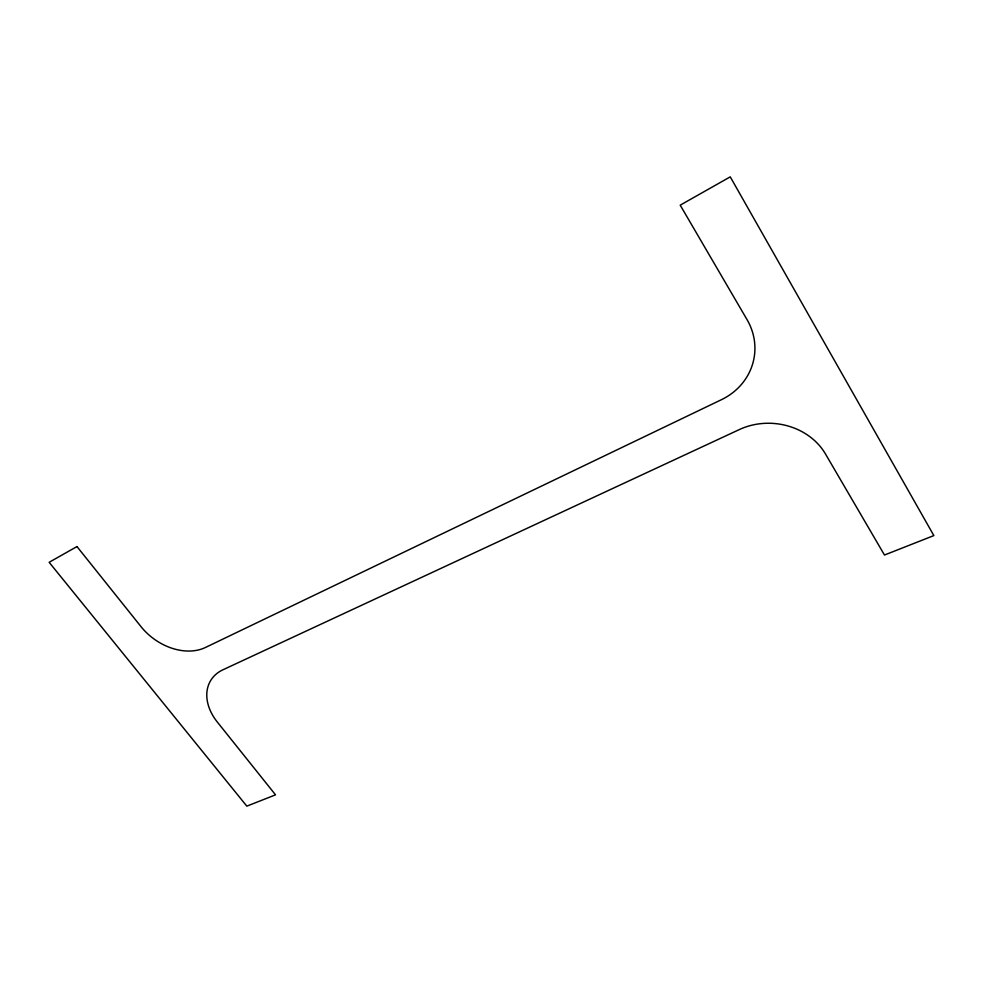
<?xml version="1.0" encoding="UTF-8"?>
<svg xmlns="http://www.w3.org/2000/svg" width="983" height="983" viewBox="0 0 983 983"><rect width="100%" height="100%" fill="white"/><g stroke="black" fill="none" stroke-linecap="round" stroke-linejoin="round"><path stroke-width="1.47" d="M76.969 546.56L49.15 562.301L246.819 806.146L275.535 794.842L217.304 722.026A48.867 35.609 31.9 0 1 222.957 669.779L739.449 429.522A62.519 54.323 5.1 0 1 825.462 453.949L884.479 555.026L933.85 535.588L730.246 176.854L680.211 205.164L747.068 319.684A63.686 59.029 8.3 0 1 721.473 399.676L205.422 647.49A50.526 37.342 36.5 0 1 141.048 626.687L76.969 546.56"/></g></svg>
